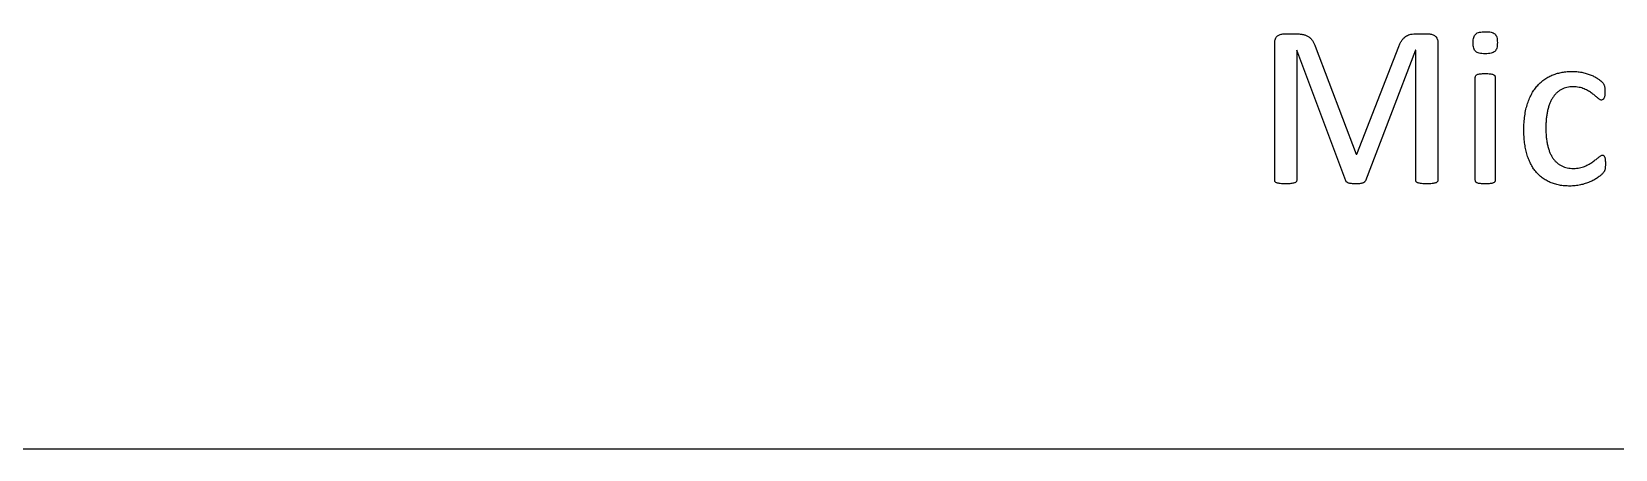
# Model space of a CAD drawing. Header units: millimetres. Extents: x 0 to 210, y 0 to 297.
# Drawn here: x 54.74 to 86.43, y 158.62 to 166.97 of the extents above; entities that cross this region are included whole.
import ezdxf

# ---------------------------------------------------------------- set-up
doc = ezdxf.new("R2010")
doc.units = ezdxf.units.MM

msp = doc.modelspace()

# ---------------------------------------------------------------- linework, layer by layer
at = {"color": 7, "linetype": 'Continuous', "lineweight": 25}
for p, q in [((79.6148, 164.0035), (79.6148, 166.7498)), ((79.7912, 166.9298), (80.0504, 166.9298)), ((82.4252, 166.9298), (82.6975, 166.9298)), ((82.8795, 166.7498), (82.8795, 164.0035)), ((80.0559, 166.6044), (80.0559, 164.0035)), ((80.0587, 166.6044), (80.0559, 166.6044)), ((81.0376, 163.9918), (80.0587, 166.6044)), ((80.4213, 166.6871), (81.2471, 164.5253)), ((81.2588, 164.5253), (82.0984, 166.6802)), ((82.4335, 166.6044), (81.4284, 163.9918)), ((82.4383, 166.6044), (82.4335, 166.6044)), ((82.4383, 164.0035), (82.4383, 166.6044)), ((83.6295, 164.0008), (83.6295, 166.0646)), ((84.0265, 166.0646), (84.0265, 164.0008)), ((81.2471, 164.5253), (81.2588, 164.5253)), ((111.9384, 158.62), (41.338, 158.62))]:
    msp.add_line(p, q, dxfattribs=at)
for points, knots in [([(79.6148, 166.7498), (79.6153, 166.7649), (79.6163, 166.793), (79.6269, 166.8316), (79.6432, 166.8645), (79.6686, 166.8885), (79.6966, 166.9068), (79.7268, 166.9204), (79.7587, 166.9279), (79.7804, 166.9292), (79.7912, 166.9298)], [0, 0, 0, 0, 0.1577478, 0.2956942, 0.4191009, 0.538872, 0.6576613, 0.7714148, 0.8858611, 1, 1, 1, 1]), ([(80.0504, 166.9298), (80.0755, 166.9292), (80.1223, 166.9282), (80.1881, 166.9178), (80.2456, 166.9005), (80.2949, 166.8734), (80.3375, 166.8396), (80.3707, 166.7955), (80.3993, 166.7446), (80.4137, 166.7069), (80.4213, 166.6871)], [0, 0, 0, 0, 0.1559391, 0.2905661, 0.4135046, 0.5273339, 0.6380431, 0.7489736, 0.8686287, 1, 1, 1, 1]), ([(82.0984, 166.6802), (82.1077, 166.7018), (82.125, 166.7424), (82.156, 166.7968), (82.19, 166.8414), (82.2278, 166.876), (82.2696, 166.9018), (82.3164, 166.9182), (82.3687, 166.928), (82.4056, 166.9291), (82.4252, 166.9298)], [0, 0, 0, 0, 0.1582993, 0.2979923, 0.4218037, 0.5349197, 0.642138, 0.7510818, 0.867913, 1, 1, 1, 1]), ([(82.6975, 166.9298), (82.7097, 166.9292), (82.7337, 166.9281), (82.7682, 166.9205), (82.7999, 166.9078), (82.8265, 166.8876), (82.8495, 166.8625), (82.8654, 166.8305), (82.8786, 166.7929), (82.8792, 166.7649), (82.8795, 166.7498)], [0, 0, 0, 0, 0.1264251, 0.2481999, 0.3643873, 0.4766619, 0.5912311, 0.7125405, 0.8449333, 1, 1, 1, 1]), ([(83.5854, 166.7512), (83.586, 166.771), (83.5871, 166.8075), (83.5963, 166.8575), (83.6122, 166.8978), (83.6367, 166.929), (83.671, 166.9504), (83.7148, 166.9639), (83.7688, 166.9729), (83.8084, 166.9735), (83.8301, 166.9739)], [0, 0, 0, 0, 0.15232317, 0.2802837, 0.38964167, 0.48270415, 0.57981113, 0.69555824, 0.8336375, 1, 1, 1, 1]), ([(83.8259, 166.5327), (83.8045, 166.533), (83.7653, 166.5335), (83.7121, 166.5428), (83.669, 166.5555), (83.635, 166.5762), (83.6119, 166.6072), (83.5963, 166.6466), (83.587, 166.6957), (83.5859, 166.7316), (83.5854, 166.7512)], [0, 0, 0, 0, 0.1673973, 0.3060538, 0.4214962, 0.5177687, 0.6112981, 0.718505, 0.8468795, 1, 1, 1, 1]), ([(84.0706, 166.7553), (84.07, 166.7355), (84.0689, 166.6991), (84.0597, 166.6491), (84.0438, 166.6088), (84.0193, 166.5776), (83.985, 166.5562), (83.9412, 166.5426), (83.8872, 166.5336), (83.8476, 166.533), (83.8259, 166.5327)], [0, 0, 0, 0, 0.1523232, 0.2802837, 0.3896417, 0.4827042, 0.5798111, 0.6955582, 0.8336375, 1, 1, 1, 1]), ([(83.8301, 166.9739), (83.8515, 166.9735), (83.8906, 166.9729), (83.944, 166.964), (83.9869, 166.9502), (84.0208, 166.9297), (84.0441, 166.8991), (84.0608, 166.8602), (84.0686, 166.8108), (84.0699, 166.7749), (84.0706, 166.7553)], [0, 0, 0, 0, 0.1674764, 0.3061983, 0.4222684, 0.5185864, 0.6107483, 0.7187127, 0.8468072, 1, 1, 1, 1]), ([(83.6295, 166.0646), (83.6299, 166.0697), (83.6308, 166.0801), (83.6371, 166.0952), (83.6501, 166.1086), (83.6705, 166.1184), (83.6977, 166.1266), (83.733, 166.1315), (83.7767, 166.1349), (83.8089, 166.1354), (83.8266, 166.1356)], [0, 0, 0, 0, 0.0666297, 0.135191, 0.2094886, 0.3048099, 0.4272578, 0.5792087, 0.7688566, 1, 1, 1, 1]), ([(83.8266, 166.1356), (83.845, 166.1354), (83.8779, 166.135), (83.9223, 166.1315), (83.9573, 166.1268), (83.9838, 166.1182), (84.004, 166.1084), (84.0172, 166.0951), (84.0255, 166.0804), (84.0262, 166.0698), (84.0265, 166.0646)], [0, 0, 0, 0, 0.2382497, 0.4264025, 0.5771554, 0.6929601, 0.7875298, 0.8633167, 0.9338956, 1, 1, 1, 1]), ([(84.6001, 165.0072), (84.601, 165.0569), (84.6028, 165.1527), (84.6165, 165.2913), (84.6395, 165.4189), (84.6721, 165.5358), (84.7126, 165.6423), (84.761, 165.7384), (84.8156, 165.8248), (84.8772, 165.9013), (84.946, 165.9676), (85.0201, 166.0253), (85.0997, 166.074), (85.1852, 166.1123), (85.2749, 166.143), (85.3688, 166.1638), (85.4661, 166.1777), (85.5322, 166.1791), (85.5658, 166.1798)], [0, 0, 0, 0, 0.0865851, 0.1671141, 0.242475, 0.3123681, 0.3784408, 0.4407938, 0.4996997, 0.5563895, 0.6116395, 0.6658942, 0.7198329, 0.7739795, 0.828966, 0.8848515, 0.9414562, 1, 1, 1, 1]), ([(85.5658, 166.1798), (85.5983, 166.1788), (85.6626, 166.177), (85.7566, 166.1626), (85.8457, 166.1417), (85.9276, 166.1139), (86.0019, 166.0821), (86.0651, 166.0449), (86.1169, 166.0104), (86.1538, 165.9785), (86.1783, 165.9531), (86.1941, 165.9324), (86.2052, 165.9131), (86.2122, 165.8919), (86.2179, 165.868), (86.2211, 165.8404), (86.2232, 165.8078), (86.2234, 165.7841), (86.2234, 165.771)], [0, 0, 0, 0, 0.1129614, 0.2237451, 0.3306824, 0.4311367, 0.5246492, 0.6113918, 0.6861884, 0.7412136, 0.7808356, 0.8088411, 0.8317682, 0.8580884, 0.8860368, 0.9174984, 0.9543839, 1, 1, 1, 1]), ([(85.5858, 165.8709), (85.5644, 165.8702), (85.5227, 165.8689), (85.4623, 165.8592), (85.4057, 165.8426), (85.3531, 165.8188), (85.3036, 165.7893), (85.2586, 165.7523), (85.2175, 165.7089), (85.1804, 165.6591), (85.1471, 165.6031), (85.1192, 165.5407), (85.095, 165.4727), (85.075, 165.3987), (85.0602, 165.3187), (85.0493, 165.2328), (85.0422, 165.1413), (85.0415, 165.0782), (85.0412, 165.0458)], [0, 0, 0, 0, 0.0575994, 0.1120971, 0.1643447, 0.2158364, 0.2671718, 0.319041, 0.3719722, 0.4276331, 0.4858632, 0.5470277, 0.6113857, 0.6799477, 0.7529673, 0.8302915, 0.9127781, 1, 1, 1, 1]), ([(86.1545, 165.6062), (86.1487, 165.6069), (86.1362, 165.6083), (86.1173, 165.6164), (86.0979, 165.6303), (86.0684, 165.6557), (86.0268, 165.6943), (85.9663, 165.7414), (85.8932, 165.7895), (85.8223, 165.8248), (85.7583, 165.8487), (85.7047, 165.8619), (85.6467, 165.8693), (85.6065, 165.8704), (85.5858, 165.8709)], [0, 0, 0, 0, 0.02712184, 0.05835384, 0.09460258, 0.13794514, 0.23962913, 0.3594223, 0.494913, 0.64678112, 0.72777912, 0.81273932, 0.90349246, 1, 1, 1, 1]), ([(86.2234, 165.771), (86.2231, 165.7569), (86.2226, 165.7309), (86.2196, 165.6954), (86.2137, 165.6661), (86.2027, 165.6392), (86.1855, 165.6128), (86.1641, 165.6082), (86.1545, 165.6062)], [0, 0, 0, 0, 0.2163338, 0.4015005, 0.5502872, 0.6727153, 0.8542849, 1, 1, 1, 1]), ([(85.5217, 163.8856), (85.4856, 163.8866), (85.4151, 163.8884), (85.3127, 163.9021), (85.2167, 163.9259), (85.1268, 163.958), (85.0435, 163.9996), (84.9673, 164.05), (84.8985, 164.1095), (84.8361, 164.1764), (84.7811, 164.2524), (84.7343, 164.3369), (84.6921, 164.4285), (84.6586, 164.5289), (84.6329, 164.6374), (84.6133, 164.7536), (84.6027, 164.8779), (84.6009, 164.9633), (84.6001, 165.0072)], [0, 0, 0, 0, 0.0656914, 0.1281179, 0.1875271, 0.2453096, 0.3013904, 0.3565745, 0.4111168, 0.4664274, 0.5226979, 0.5812853, 0.641894, 0.7058714, 0.7733926, 0.8445855, 0.9201224, 1, 1, 1, 1]), ([(85.0412, 165.0458), (85.0416, 165.0134), (85.0422, 164.9503), (85.049, 164.8589), (85.061, 164.7736), (85.0762, 164.6944), (85.0973, 164.6215), (85.1216, 164.5546), (85.1509, 164.494), (85.1837, 164.4394), (85.221, 164.391), (85.2635, 164.3507), (85.3087, 164.3152), (85.3585, 164.287), (85.4125, 164.2657), (85.4697, 164.2495), (85.5311, 164.2408), (85.5731, 164.2393), (85.5948, 164.2386)], [0, 0, 0, 0, 0.0877537, 0.1707433, 0.2480046, 0.3209777, 0.3889258, 0.4533044, 0.513416, 0.5709341, 0.6254525, 0.6782575, 0.7292838, 0.7808385, 0.832487, 0.886078, 0.9414281, 1, 1, 1, 1]), ([(85.5948, 164.2386), (85.6152, 164.2391), (85.655, 164.2402), (85.7125, 164.2477), (85.7661, 164.2609), (85.8309, 164.2846), (85.9028, 164.3213), (85.9791, 164.3689), (86.0426, 164.417), (86.0886, 164.4543), (86.1195, 164.4797), (86.1393, 164.4926), (86.1564, 164.501), (86.1676, 164.5026), (86.1724, 164.5033)], [0, 0, 0, 0, 0.09451727, 0.18334366, 0.26748478, 0.34869895, 0.50147523, 0.63923571, 0.76357636, 0.86845738, 0.91302869, 0.94834317, 0.9773201, 1, 1, 1, 1]), ([(86.1724, 164.5033), (86.1774, 164.503), (86.1873, 164.5025), (86.2003, 164.4938), (86.2112, 164.4805), (86.2188, 164.4612), (86.226, 164.4369), (86.2292, 164.4064), (86.2324, 164.3701), (86.2324, 164.3438), (86.2324, 164.3296)], [0, 0, 0, 0, 0.0730847, 0.1457623, 0.226487, 0.3282822, 0.4536911, 0.6066849, 0.7863669, 1, 1, 1, 1]), ([(86.2324, 164.3296), (86.2323, 164.3174), (86.2322, 164.2946), (86.2298, 164.2631), (86.2277, 164.2365), (86.2226, 164.2144), (86.2162, 164.1953), (86.2081, 164.1761), (86.1929, 164.154), (86.1744, 164.1328), (86.1535, 164.1115), (86.1312, 164.0933), (86.1043, 164.0727), (86.0616, 164.0417), (85.9998, 164.0049), (85.9179, 163.9657), (85.8278, 163.9325), (85.7307, 163.9068), (85.6278, 163.8884), (85.5574, 163.8866), (85.5217, 163.8856)], [0, 0, 0, 0, 0.0394795, 0.0738114, 0.1022688, 0.1259377, 0.147134, 0.1674758, 0.1932966, 0.2334448, 0.2587229, 0.2899053, 0.3265504, 0.3687135, 0.4609319, 0.5592012, 0.6624094, 0.7718871, 0.884408, 1, 1, 1, 1]), ([(79.8312, 163.9298), (79.8119, 163.93), (79.7767, 163.9305), (79.7286, 163.9339), (79.6905, 163.9418), (79.6603, 163.9472), (79.6383, 163.9571), (79.623, 163.9697), (79.6158, 163.9864), (79.6151, 163.9977), (79.6148, 164.0035)], [0, 0, 0, 0, 0.2316671, 0.4226291, 0.5767591, 0.6984808, 0.7897591, 0.8639467, 0.9305765, 1, 1, 1, 1]), ([(80.0559, 164.0035), (80.0554, 163.9977), (80.0544, 163.986), (80.0454, 163.9699), (80.0295, 163.9569), (80.0063, 163.9475), (79.9754, 163.9417), (79.9365, 163.9339), (79.8873, 163.9304), (79.8512, 163.93), (79.8312, 163.9298)], [0, 0, 0, 0, 0.0680129, 0.1353326, 0.2096333, 0.3034634, 0.4246769, 0.5774921, 0.766226, 1, 1, 1, 1]), ([(81.2333, 163.9298), (81.2182, 163.9301), (81.1901, 163.9308), (81.1511, 163.933), (81.1186, 163.9385), (81.0921, 163.9458), (81.0714, 163.9552), (81.0548, 163.9649), (81.0442, 163.978), (81.0397, 163.9873), (81.0376, 163.9918)], [0, 0, 0, 0, 0.2105892, 0.389644, 0.5416961, 0.6678644, 0.7692213, 0.856796, 0.9315232, 1, 1, 1, 1]), ([(81.4284, 163.9918), (81.4259, 163.9868), (81.4206, 163.9766), (81.4085, 163.9635), (81.3923, 163.9515), (81.3703, 163.9434), (81.3434, 163.9374), (81.3118, 163.9326), (81.2745, 163.9299), (81.2478, 163.9298), (81.2333, 163.9298)], [0, 0, 0, 0, 0.0772335, 0.1586448, 0.2455096, 0.3558027, 0.4805017, 0.6290805, 0.7988022, 1, 1, 1, 1]), ([(82.6575, 163.9298), (82.6387, 163.93), (82.6037, 163.9305), (82.5556, 163.9339), (82.517, 163.9417), (82.4864, 163.9474), (82.4639, 163.9571), (82.448, 163.9697), (82.44, 163.9862), (82.4389, 163.9977), (82.4383, 164.0035)], [0, 0, 0, 0, 0.2247844, 0.4173199, 0.5732132, 0.6941976, 0.7874134, 0.8632108, 0.9306171, 1, 1, 1, 1]), ([(82.8795, 164.0035), (82.879, 163.9977), (82.8779, 163.986), (82.8689, 163.9699), (82.8531, 163.9569), (82.8301, 163.9476), (82.7996, 163.9417), (82.7617, 163.934), (82.7132, 163.9304), (82.6775, 163.93), (82.6575, 163.9298)], [0, 0, 0, 0, 0.0687426, 0.1367845, 0.2118823, 0.306719, 0.4265868, 0.5783693, 0.763718, 1, 1, 1, 1]), ([(83.8266, 163.9298), (83.8089, 163.9302), (83.7768, 163.9309), (83.7328, 163.9325), (83.6979, 163.9394), (83.6703, 163.946), (83.6504, 163.9562), (83.6369, 163.9688), (83.6306, 163.9844), (83.6299, 163.9952), (83.6295, 164.0008)], [0, 0, 0, 0, 0.230397, 0.4192195, 0.5711811, 0.6923877, 0.7874011, 0.8593135, 0.9276535, 1, 1, 1, 1]), ([(84.0265, 164.0008), (84.0263, 163.9951), (84.0257, 163.984), (84.0174, 163.9689), (84.0036, 163.9564), (83.984, 163.9463), (83.957, 163.9391), (83.9225, 163.9326), (83.8779, 163.9309), (83.845, 163.9302), (83.8266, 163.9298)], [0, 0, 0, 0, 0.0717766, 0.1421281, 0.2156024, 0.3098675, 0.4244183, 0.5751828, 0.762518, 1, 1, 1, 1])]:
    msp.add_open_spline(points, degree=3, knots=knots, dxfattribs=at)

doc.saveas('drawing.dxf')
